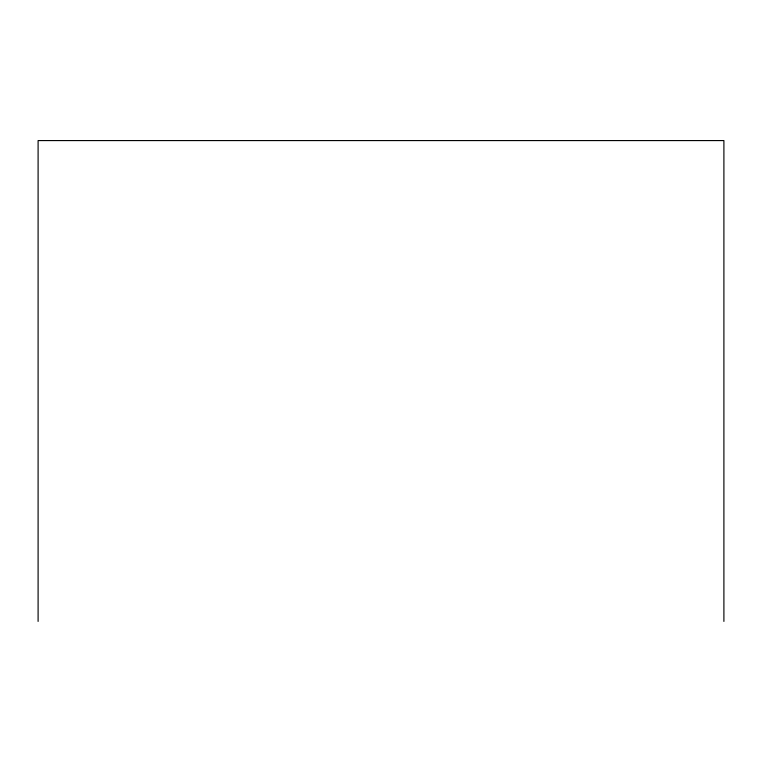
<?xml version="1.0" encoding="UTF-8"?>
<svg xmlns="http://www.w3.org/2000/svg" width="762" height="762" viewBox="0 0 762 762"><rect width="100%" height="100%" fill="white"/><g stroke="black" fill="none" stroke-linecap="round" stroke-linejoin="round"><path stroke-width="1.14" d="M723.9 621.421L723.9 140.579L38.1 140.579L38.1 621.421"/></g></svg>
